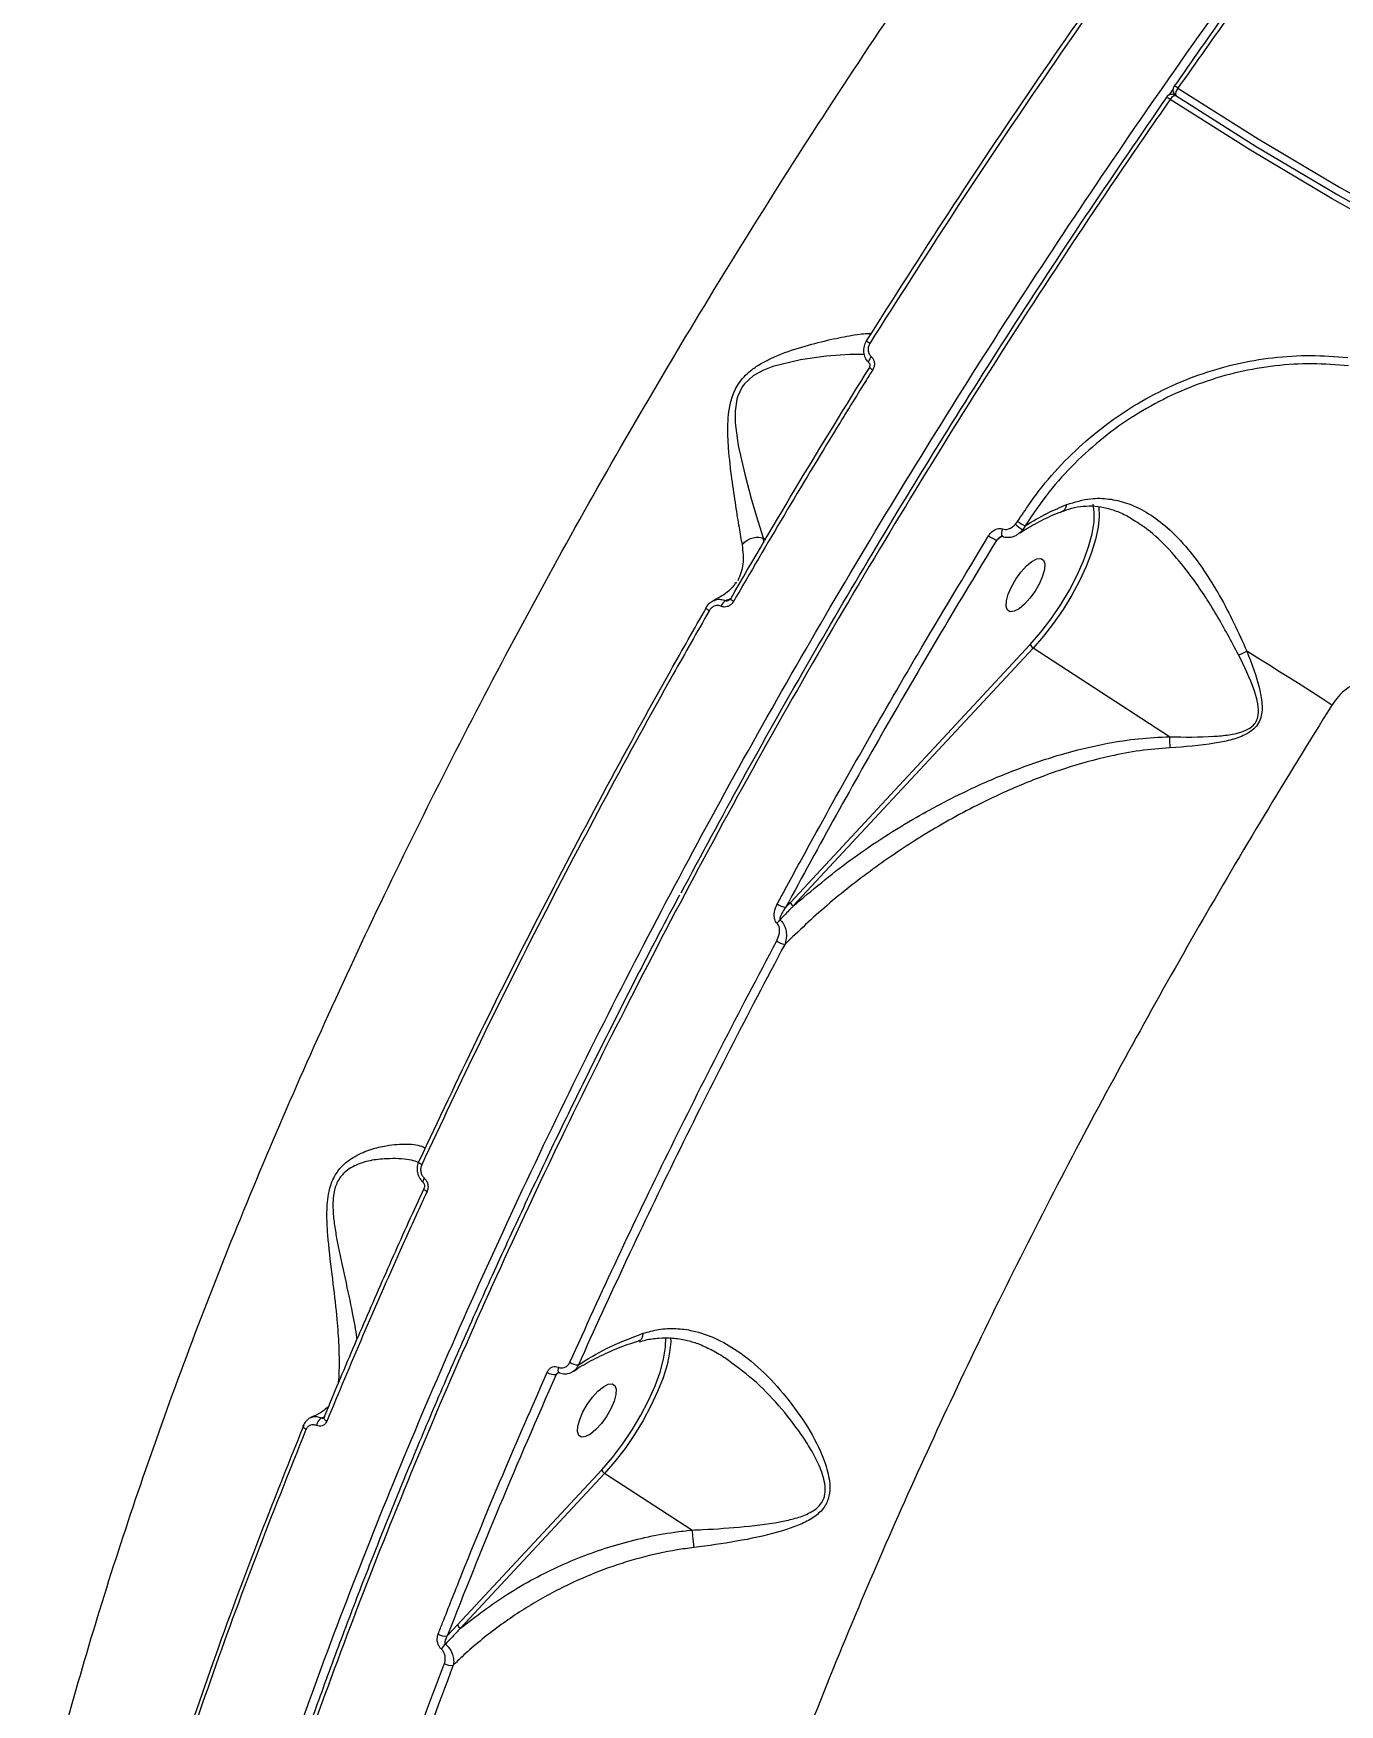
# Model space of a CAD drawing. Header units: millimetres. Extents: x -9609 to 9022, y -7175 to 8108.
# Drawn here: x -4378.7 to -4189.3, y 3598.4 to 3840.7 of the extents above; entities that cross this region are included whole.
import ezdxf

# ---------------------------------------------------------------- set-up
doc = ezdxf.new("R2010")
doc.units = ezdxf.units.MM
for name, color, linetype in [('DIKOM_ОБЪЕКТ', 7, 'Continuous'), ('DIKOM_РАЗМЕР_ЗОНА', 7, 'Continuous'), ('DIKOM_РАЗМЕР_ОБЪЕКТА', 7, 'Continuous')]:
    doc.layers.add(name, color=color, linetype=linetype)
doc.styles.add('style1', font='arial.ttf', dxfattribs={"width": 0.8})
doc.dimstyles.new('1-50', dxfattribs={"dimtxt": 300, "dimasz": 200, "dimexe": 100, "dimexo": 0, "dimgap": 100, "dimtad": 1, "dimtxsty": 'style1', "dimcen": 200, "dimclrd": 7, "dimclre": 7, "dimclrt": 7, "dimadec": 1, "dimazin": 2, "dimtfac": 1, "dimtmove": 0, "dimatfit": 2, "dimfxl": 0, "dimlwd": 25, "dimlwe": 18, "dimarcsym": 0})

# ---------------------------------------------------------------- blocks, each defined once
blk = doc.blocks.new('*D10')
at = {"layer": 'Defpoints', "color": 0, "transparency": 16777216}
for p in [(-405.54, 6589.16), (-8044.66, -3492.79), (424.09, -3492.79)]:
    blk.add_point(p, dxfattribs=at)
at = {"layer": 'DIKOM_РАЗМЕР_ОБЪЕКТА', "color": 7, "lineweight": 18, "transparency": 16777216}
for p, q in [((-405.54, 6589.16), (-8144.66, 6589.16)), ((424.09, -3492.79), (-8144.66, -3492.79))]:
    blk.add_line(p, q, dxfattribs=at)
at = {"layer": 'DIKOM_РАЗМЕР_ОБЪЕКТА', "color": 7, "lineweight": 25, "transparency": 16777216}
blk.add_line((-8044.66, 6389.16), (-8044.66, -3292.79), dxfattribs=at)
at = {"layer": 'DIKOM_РАЗМЕР_ОБЪЕКТА', "color": 7, "transparency": 16777216}
for points in [[(-8077.99, 6389.16), (-8011.32, 6389.16), (-8044.66, 6589.16)], [(-8077.99, -3292.79), (-8011.32, -3292.79), (-8044.66, -3492.79)]]:
    blk.add_solid(points, dxfattribs=at)
at = {"layer": 'DIKOM_РАЗМЕР_ОБЪЕКТА', "color": 7, "transparency": 16777216, "insert": (-8297.83, 1541.5), "char_height": 300, "attachment_point": 5, "rotation": 90, "style": 'style1'}
blk.add_mtext('10100', dxfattribs=at)
blk = doc.blocks.new('*D13')
at = {"layer": 'Defpoints', "color": 0, "transparency": 16777216}
for p in [(-4933.28, 8107.63), (-9158.98, -4977.79), (-1652.91, -4977.79)]:
    blk.add_point(p, dxfattribs=at)
at = {"layer": 'DIKOM_РАЗМЕР_ЗОНА', "color": 7, "lineweight": 18, "transparency": 16777216}
for p, q in [((-4933.28, 8107.63), (-9258.98, 8107.63)), ((-1652.91, -4977.79), (-9258.98, -4977.79))]:
    blk.add_line(p, q, dxfattribs=at)
at = {"layer": 'DIKOM_РАЗМЕР_ЗОНА', "color": 7, "lineweight": 25, "transparency": 16777216}
blk.add_line((-9158.98, 7907.63), (-9158.98, -4777.79), dxfattribs=at)
at = {"layer": 'DIKOM_РАЗМЕР_ЗОНА', "color": 7, "transparency": 16777216}
for points in [[(-9192.32, 7907.63), (-9125.65, 7907.63), (-9158.98, 8107.63)], [(-9192.32, -4777.79), (-9125.65, -4777.79), (-9158.98, -4977.79)]]:
    blk.add_solid(points, dxfattribs=at)
at = {"layer": 'DIKOM_РАЗМЕР_ЗОНА', "color": 7, "transparency": 16777216, "insert": (-9412.26, 1541.5), "char_height": 300, "attachment_point": 5, "rotation": 90, "style": 'style1'}
blk.add_mtext('13100', dxfattribs=at)

msp = doc.modelspace()

# ---------------------------------------------------------------- linework, layer by layer
at = {"layer": 'DIKOM_ОБЪЕКТ', "color": 7, "linetype": 'Continuous', "lineweight": 15}
for p, q in [((-4213.499, 3832.577), (-4214.101, 3831.716)), ((-4213.231, 3831.797), (-4213.159, 3831.721)), ((-4213.1, 3831.688), (-4213.075, 3831.667)), ((-4236.317, 3769.519), (-4236.01, 3769.929)), ((-4234.919, 3769.285), (-4235.274, 3768.704)), ((-4272.897, 3767.518), (-4272.85, 3766.816)), ((-4272.897, 3767.518), (-4272.565, 3767.302)), ((-4238.308, 3767.767), (-4239.083, 3767.182)), ((-4238.24, 3767.789), (-4238.215, 3767.776)), ((-4276.813, 3760.981), (-4276.705, 3761.132)), ((-4281.22, 3757.381), (-4281.217, 3757.384)), ((-4268.96, 3714.686), (-4234.166, 3752.086)), ((-4233.756, 3751.562), (-4268.55, 3714.162)), ((-4213.976, 3738.712), (-4233.756, 3751.562)), ((-4269.654, 3713.94), (-4268.96, 3714.686)), ((-4302.535, 3646.509), (-4302.932, 3646.209)), ((-4336.929, 3639.935), (-4336.558, 3640.07)), ((-4339.599, 3638.808), (-4339.579, 3638.844)), ((-4317.219, 3609.937), (-4296.311, 3632.411)), ((-4295.901, 3631.887), (-4316.809, 3609.413)), ((-4283.242, 3623.664), (-4295.901, 3631.887)), ((-4318.714, 3608.324), (-4317.219, 3609.937))]:
    msp.add_line(p, q, dxfattribs=at)
at = {"layer": 'DIKOM_ОБЪЕКТ', "color": 7, "linetype": 'Continuous', "lineweight": 15, "flags": 128}
for points in [[(-4214.424, 3831.356), (-4214.46, 3831.399), (-4214.465, 3831.419)], [(-4213.902, 3831.119), (-4213.786, 3831.274), (-4213.665, 3831.412), (-4213.543, 3831.529), (-4213.424, 3831.619), (-4213.314, 3831.68), (-4213.217, 3831.709), (-4213.136, 3831.705), (-4213.1, 3831.688)], [(-4213.133, 3831.709), (-4213.215, 3831.78), (-4213.231, 3831.797)], [(-4213.075, 3831.667), (-4201.394, 3824.313), (-4189.583, 3817.284), (-4177.649, 3810.587), (-4165.6, 3804.225), (-4153.443, 3798.202), (-4141.187, 3792.523), (-4128.841, 3787.191), (-4116.411, 3782.209), (-4103.906, 3777.581), (-4091.335, 3773.311), (-4078.704, 3769.4), (-4066.024, 3765.851), (-4053.302, 3762.667), (-4040.546, 3759.849), (-4027.766, 3757.4), (-4014.968, 3755.322), (-4002.161, 3753.614), (-3989.355, 3752.28), (-3976.557, 3751.319), (-3963.776, 3750.732), (-3951.02, 3750.519)], [(-4212.761, 3832.758), (-4201.108, 3825.421), (-4189.324, 3818.41), (-4177.418, 3811.728), (-4165.398, 3805.381), (-4153.27, 3799.373), (-4141.043, 3793.707), (-4128.726, 3788.388), (-4116.326, 3783.418), (-4103.851, 3778.801), (-4091.309, 3774.541), (-4078.709, 3770.639), (-4066.059, 3767.099), (-4053.367, 3763.922), (-4040.642, 3761.111), (-4027.891, 3758.668), (-4015.124, 3756.594), (-4002.348, 3754.891), (-3989.572, 3753.56), (-3976.804, 3752.601), (-3964.053, 3752.015), (-3951.328, 3751.803)], [(-3951.681, 3749.919), (-3964.445, 3750.132), (-3977.235, 3750.719), (-3990.041, 3751.681), (-4002.855, 3753.016), (-4015.669, 3754.725), (-4028.475, 3756.805), (-4041.264, 3759.255), (-4054.028, 3762.074), (-4066.758, 3765.261), (-4079.447, 3768.812), (-4092.085, 3772.725), (-4104.664, 3776.999), (-4117.177, 3781.629), (-4129.615, 3786.614), (-4141.969, 3791.949), (-4154.233, 3797.632), (-4166.397, 3803.659), (-4178.454, 3810.025), (-4190.396, 3816.727), (-4202.214, 3823.76), (-4213.902, 3831.119)], [(-4257.444, 3795.75), (-4257.584, 3795.841), (-4257.707, 3795.924), (-4257.809, 3795.995), (-4257.887, 3796.051), (-4257.937, 3796.09), (-4257.958, 3796.112), (-4257.949, 3796.115), (-4257.911, 3796.1)], [(-4258.205, 3794.118), (-4260.38, 3794.129), (-4263.769, 3793.874), (-4267.483, 3793.378), (-4271.49, 3792.379), (-4272.936, 3791.816), (-4274.345, 3791.024), (-4275.61, 3789.885), (-4275.932, 3789.455), (-4276.625, 3788.012), (-4276.729, 3787.649), (-4276.983, 3785.912), (-4276.956, 3784.205), (-4276.512, 3780.942), (-4275.589, 3776.797), (-4274.579, 3773.063), (-4273.7, 3770.03), (-4272.907, 3767.524), (-4272.906, 3767.522), (-4272.906, 3767.522)], [(-4257.231, 3793.83), (-4257.352, 3793.674), (-4257.455, 3793.517), (-4257.534, 3793.366), (-4257.588, 3793.228), (-4257.614, 3793.107), (-4257.611, 3793.009), (-4257.579, 3792.938), (-4257.562, 3792.921)], [(-4234.166, 3752.086), (-4232.63, 3753.86), (-4231.148, 3755.799), (-4229.755, 3757.855), (-4228.486, 3759.981), (-4227.371, 3762.123), (-4226.438, 3764.231), (-4225.708, 3766.253), (-4225.2, 3768.141), (-4224.925, 3769.849), (-4224.891, 3771.335), (-4225.061, 3772.432)], [(-4224.259, 3772.052), (-4224.248, 3771.983), (-4224.176, 3770.638), (-4224.328, 3769.073), (-4224.699, 3767.32), (-4225.283, 3765.418), (-4226.067, 3763.408), (-4227.033, 3761.333), (-4228.16, 3759.239), (-4229.425, 3757.17), (-4230.799, 3755.173), (-4232.253, 3753.29), (-4233.756, 3751.562)], [(-4238.183, 3768.843), (-4238.276, 3768.577), (-4238.334, 3768.321), (-4238.351, 3768.096), (-4238.326, 3767.92), (-4238.261, 3767.806), (-4238.24, 3767.789)], [(-4236.514, 3756.891), (-4237.09, 3756.824), (-4237.487, 3757.071), (-4237.672, 3757.611), (-4237.63, 3758.401), (-4237.365, 3759.375), (-4236.898, 3760.457), (-4236.266, 3761.557), (-4235.522, 3762.586), (-4234.725, 3763.463), (-4233.94, 3764.114), (-4233.23, 3764.488), (-4232.654, 3764.554), (-4232.257, 3764.307), (-4232.072, 3763.768), (-4232.114, 3762.978), (-4232.379, 3762.003), (-4232.846, 3760.922), (-4233.478, 3759.822), (-4234.222, 3758.792), (-4235.019, 3757.916), (-4235.804, 3757.265), (-4236.514, 3756.891)], [(-4277.223, 3758.295), (-4277.367, 3758.392), (-4277.491, 3758.483), (-4277.59, 3758.563), (-4277.66, 3758.629), (-4277.699, 3758.68), (-4277.705, 3758.713), (-4277.704, 3758.716)], [(-4277.704, 3758.716), (-4277.678, 3758.728), (-4277.619, 3758.722)], [(-4280.742, 3756.958), (-4280.881, 3757.051), (-4281.001, 3757.139), (-4281.098, 3757.217), (-4281.169, 3757.284), (-4281.211, 3757.337), (-4281.223, 3757.373), (-4281.22, 3757.381)], [(-4190.444, 3743.286), (-4191.905, 3744.236), (-4193.396, 3745.198), (-4194.912, 3746.169), (-4196.451, 3747.148), (-4198.01, 3748.131), (-4199.584, 3749.117), (-4201.172, 3750.104), (-4202.768, 3751.089)], [(-4322.43, 3676.639), (-4322.567, 3676.736), (-4322.681, 3676.834), (-4322.769, 3676.93), (-4322.829, 3677.019), (-4322.856, 3677.098), (-4322.85, 3677.165), (-4322.847, 3677.174)], [(-4322.847, 3677.174), (-4322.813, 3677.218), (-4322.744, 3677.254)], [(-4322.047, 3674.696), (-4322.121, 3674.574), (-4322.181, 3674.459), (-4322.224, 3674.352), (-4322.25, 3674.258), (-4322.259, 3674.178), (-4322.249, 3674.114), (-4322.221, 3674.069), (-4322.214, 3674.062)], [(-4321.656, 3672.719), (-4321.798, 3672.82), (-4321.915, 3672.922), (-4322.004, 3673.021), (-4322.06, 3673.113), (-4322.083, 3673.194), (-4322.071, 3673.262), (-4322.07, 3673.263)], [(-4296.311, 3632.411), (-4294.775, 3634.185), (-4293.292, 3636.124), (-4291.9, 3638.181), (-4290.631, 3640.306), (-4289.516, 3642.448), (-4288.583, 3644.556), (-4287.853, 3646.578), (-4287.345, 3648.466), (-4287.07, 3650.174), (-4287.032, 3651.59)], [(-4286.326, 3651.604), (-4286.321, 3650.964), (-4286.473, 3649.398), (-4286.844, 3647.645), (-4287.428, 3645.743), (-4288.212, 3643.733), (-4289.178, 3641.658), (-4290.305, 3639.564), (-4291.569, 3637.496), (-4292.944, 3635.498), (-4294.398, 3633.615), (-4295.901, 3631.887)], [(-4302.603, 3647.268), (-4302.65, 3647.052), (-4302.665, 3646.857), (-4302.647, 3646.696), (-4302.597, 3646.576), (-4302.518, 3646.507), (-4302.515, 3646.506)], [(-4298.659, 3637.216), (-4299.235, 3637.15), (-4299.632, 3637.397), (-4299.817, 3637.936), (-4299.775, 3638.726), (-4299.51, 3639.701), (-4299.042, 3640.782), (-4298.411, 3641.882), (-4297.667, 3642.912), (-4296.87, 3643.788), (-4296.085, 3644.439), (-4295.375, 3644.813), (-4294.799, 3644.88), (-4294.402, 3644.633), (-4294.217, 3644.093), (-4294.259, 3643.303), (-4294.524, 3642.329), (-4294.991, 3641.248), (-4295.623, 3640.147), (-4296.367, 3639.118), (-4297.164, 3638.241), (-4297.949, 3637.59), (-4298.659, 3637.216)], [(-4336.201, 3639.417), (-4336.342, 3639.519), (-4336.457, 3639.625), (-4336.542, 3639.731), (-4336.595, 3639.833), (-4336.612, 3639.927), (-4336.594, 3640.008)], [(-4339.205, 3638.223), (-4339.341, 3638.323), (-4339.453, 3638.426), (-4339.538, 3638.529), (-4339.592, 3638.628), (-4339.613, 3638.721), (-4339.601, 3638.803), (-4339.599, 3638.808)]]:
    msp.add_lwpolyline(points, dxfattribs=at)
at = {"layer": 'DIKOM_ОБЪЕКТ', "color": 7, "linetype": 'Continuous', "lineweight": 15}
for centre, radius, start, end in [((-4213.644, 3830.849), 1, 57.08789, 145.19803), ((-4215.011, 3829.719), 1.786, 51.59977, 72.17889), ((-4212.504, 3832.484), 1, 145.09758, 223.39212), ((-4213.559, 3831.93), 1.151, 46.0533, 78.23829), ((-4211.916, 3831.926), 1.186, 135.42884, 192.66799), ((-4256.131, 3793.686), 1.979, 224.96893, 243.34115), ((-4233.206, 3772.423), 4.255, 223.02594, 240.92374), ((-4229.962, 3778.932), 10.846, 236.10955, 242.8051), ((-4236.218, 3769.153), 1.045, 303.37708, 334.5201), ((-4235.264, 3775.197), 8.877, 236.09848, 244.52669), ((-4277.529, 3757.141), 1.547, 122.38212, 161.98633), ((-4233.316, 3752.329), 0.884, 195.92018, 240.18233), ((-4265.336, 3891.184), 153.432, 293.57865, 294.06605), ((-4269.044, 3717.015), 3.135, 234.67522, 258.78516), ((-4268.106, 3714.932), 0.889, 196.03968, 240.06283), ((-4268.574, 3709.988), 2.876, 130.95701, 144.17923), ((-4269.111, 3711.734), 3.212, 235.13828, 258.03727), ((-4299.776, 3649.635), 2.008, 234.58402, 272.11319), ((-4303.104, 3648.079), 1.878, 233.84873, 275.2465), ((-4336.094, 3638.531), 1.634, 120.72178, 169.80023), ((-4295.462, 3632.653), 0.883, 195.87754, 240.22181), ((-4319.087, 3609.883), 1.603, 233.98367, 283.46135), ((-4316.365, 3610.183), 0.889, 196.04346, 240.05905), ((-4316.858, 3604.829), 3.14, 132.83369, 149.80987), ((-4318.178, 3605.68), 1.649, 234.66842, 281.36282)]:
    msp.add_arc(centre, radius, start, end, dxfattribs=at)
for points, knots in [([(-3898.23, 4078.47), (-3898.49, 4078.535), (-3901.63, 4079.327), (-3908.246, 4079.805), (-3918.186, 4079.818), (-3928.891, 4078.557), (-3940.25, 4076.146), (-3952.039, 4072.599), (-3964.197, 4067.965), (-3976.674, 4062.303), (-3989.668, 4055.521), (-4003.158, 4047.595), (-4017.108, 4038.524), (-4031.21, 4028.509), (-4045.413, 4017.607), (-4059.662, 4005.891), (-4074.192, 3993.171), (-4088.961, 3979.449), (-4103.925, 3964.749), (-4118.124, 3950.044), (-4131.517, 3935.51), (-4144.088, 3921.298), (-4156.612, 3906.559), (-4169.056, 3891.328), (-4181.285, 3875.772), (-4193.241, 3859.966), (-4203.7, 3845.648), (-4210.139, 3836.488), (-4212.761, 3832.758)], [0, 0, 0, 0, 0.0037582, 0.0453946, 0.0869986, 0.1298113, 0.1726588, 0.2154717, 0.2570759, 0.2987125, 0.3403171, 0.3831303, 0.4259778, 0.4687909, 0.5103955, 0.5520318, 0.5936366, 0.6364493, 0.6792975, 0.7221104, 0.7583192, 0.794571, 0.8308221, 0.8674169, 0.9040121, 0.9396855, 0.9754399, 1, 1, 1, 1]), ([(-4361.476, 3400.781), (-4362.147, 3402.698), (-4363.971, 3407.903), (-4366.281, 3417.224), (-4368.186, 3428.969), (-4369.264, 3441.655), (-4369.525, 3455.204), (-4368.962, 3469.559), (-4367.571, 3484.681), (-4365.338, 3500.56), (-4362.282, 3517.155), (-4358.422, 3534.408), (-4353.774, 3552.238), (-4348.362, 3570.563), (-4342.193, 3589.329), (-4335.264, 3608.514), (-4327.601, 3628.077), (-4319.234, 3647.956), (-4310.204, 3668.056), (-4300.552, 3688.284), (-4290.426, 3708.33), (-4279.861, 3728.155), (-4268.906, 3747.732), (-4257.465, 3767.252), (-4245.587, 3786.632), (-4233.324, 3805.787), (-4220.545, 3824.9), (-4207.249, 3843.926), (-4193.449, 3862.82), (-4179.357, 3881.291), (-4165.039, 3899.255), (-4150.561, 3916.626), (-4135.967, 3933.344), (-4121.279, 3949.369), (-4106.524, 3964.688), (-4091.748, 3979.258), (-4077.019, 3993.018), (-4062.41, 4005.882), (-4048.883, 4017.104), (-4040.319, 4023.673), (-4036.496, 4026.604)], [0, 0, 0, 0, 0.0156522, 0.0424895, 0.0694114, 0.0963765, 0.1233415, 0.1502635, 0.1771007, 0.2039381, 0.23086, 0.2578251, 0.2847901, 0.3117121, 0.3385494, 0.3653867, 0.3923087, 0.4192738, 0.4462388, 0.4731606, 0.4999981, 0.5258463, 0.5517701, 0.5777323, 0.6036946, 0.6296182, 0.6554666, 0.6823038, 0.709226, 0.7361909, 0.7631562, 0.7900781, 0.8169154, 0.8437529, 0.8706748, 0.8976401, 0.924605, 0.9515271, 0.9783646, 1, 1, 1, 1]), ([(-4386.98, 3487.152), (-4387.297, 3490.993), (-4387.932, 3498.686), (-4387.927, 3511.255), (-4387.231, 3524.527), (-4385.78, 3538.515), (-4383.599, 3553.134), (-4380.681, 3568.351), (-4377.02, 3584.149), (-4372.635, 3600.492), (-4367.549, 3617.325), (-4361.784, 3634.567), (-4355.369, 3652.14), (-4348.315, 3669.995), (-4340.622, 3688.11), (-4332.315, 3706.448), (-4323.427, 3724.948), (-4314.002, 3743.523), (-4304.084, 3762.087), (-4293.692, 3780.594), (-4282.836, 3799.009), (-4271.543, 3817.306), (-4259.857, 3835.419), (-4247.835, 3853.266), (-4235.531, 3870.763), (-4222.974, 3887.867), (-4210.178, 3904.542), (-4197.17, 3920.768), (-4184.003, 3936.486), (-4170.738, 3951.624), (-4157.438, 3966.118), (-4145.132, 3978.875), (-4133.843, 3990.083), (-4127.008, 3996.521), (-4123.59, 3999.741)], [0, 0, 0, 0, 0.0315567, 0.0632127, 0.0949196, 0.1266265, 0.1582827, 0.1898395, 0.2213972, 0.2530543, 0.284762, 0.31647, 0.3481271, 0.3796851, 0.4112651, 0.4429443, 0.4746742, 0.5064041, 0.5380835, 0.5696639, 0.6012951, 0.6330252, 0.6648064, 0.6965874, 0.7283184, 0.75995, 0.7916592, 0.8234675, 0.8553267, 0.8871861, 0.918995, 0.9507048, 0.9753524, 1, 1, 1, 1]), ([(-4257.911, 3796.1), (-4253.968, 3802.304), (-4246.083, 3814.712), (-4233.755, 3833.096), (-4221.106, 3851.294), (-4212.404, 3863.166), (-4208.053, 3869.101)], [0, 0, 0, 0, 0.24859665, 0.49719332, 0.74859689, 1, 1, 1, 1]), ([(-4207.471, 3868.911), (-4211.783, 3863.029), (-4220.409, 3851.266), (-4233.044, 3833.102), (-4245.453, 3814.613), (-4253.447, 3802.038), (-4257.444, 3795.75)], [0, 0, 0, 0, 0.2485957, 0.4971929, 0.7485958, 1, 1, 1, 1]), ([(-4213.285, 3832.992), (-4210.684, 3836.733), (-4207.987, 3840.613), (-4205.219, 3844.397), (-4205.12, 3844.532)], [0, 0, 0, 0, 0.9643361, 1, 1, 1, 1]), ([(-4213.902, 3831.119), (-4216.496, 3827.359), (-4223.483, 3817.23), (-4234.574, 3800.46), (-4247.043, 3780.806), (-4259.189, 3760.761), (-4270.963, 3740.387), (-4282.312, 3719.746), (-4292.986, 3699.293), (-4302.964, 3679.095), (-4312.242, 3659.208), (-4320.971, 3639.31), (-4329.095, 3619.471), (-4336.571, 3599.763), (-4343.235, 3580.619), (-4349.082, 3562.092), (-4354.129, 3544.22), (-4358.454, 3526.712), (-4362.014, 3509.645), (-4364.774, 3493.091), (-4366.676, 3477.414), (-4367.734, 3462.649), (-4367.978, 3448.806), (-4367.413, 3435.66), (-4366.007, 3423.289), (-4363.739, 3411.759), (-4360.673, 3401.306), (-4356.793, 3392.006), (-4352.988, 3384.869), (-4350.173, 3381.22), (-4349.176, 3379.928)], [0, 0, 0, 0, 0.0214698, 0.0578403, 0.0942391, 0.1306099, 0.1680372, 0.205495, 0.2429221, 0.2792929, 0.3156915, 0.3520623, 0.3894894, 0.4269471, 0.4643742, 0.500745, 0.5371438, 0.5735145, 0.6109417, 0.6483993, 0.6858265, 0.7221972, 0.758596, 0.7949667, 0.8323938, 0.8698516, 0.9072788, 0.9436494, 0.980048, 1, 1, 1, 1]), ([(-4284.807, 3716.06), (-4281.869, 3721.535), (-4275.993, 3732.486), (-4266.734, 3748.877), (-4257.061, 3765.391), (-4246.943, 3781.996), (-4236.391, 3798.651), (-4225.57, 3815.147), (-4218.138, 3825.955), (-4214.424, 3831.356)], [0, 0, 0, 0, 0.1401077, 0.2802165, 0.4201795, 0.5650545, 0.7100905, 0.8551257, 1, 1, 1, 1]), ([(-4275.923, 3766.513), (-4276.065, 3767.31), (-4276.354, 3768.925), (-4276.879, 3772.222), (-4277.453, 3776.07), (-4277.932, 3780.07), (-4278.089, 3783.421), (-4277.913, 3785.898), (-4277.501, 3787.912), (-4276.516, 3790.059), (-4274.949, 3791.69), (-4273.296, 3792.802), (-4270.938, 3794.017), (-4267.718, 3795.142), (-4263.963, 3796.142), (-4260.649, 3796.827), (-4258.375, 3797.179), (-4257.493, 3797.165), (-4257.23, 3797.161)], [0, 0, 0, 0, 0.0783669, 0.158845, 0.2443957, 0.3316697, 0.3958159, 0.4284015, 0.4619066, 0.4999221, 0.5439577, 0.5757723, 0.6083417, 0.6946109, 0.783301, 0.8713603, 0.9617372, 1, 1, 1, 1]), ([(-4257.519, 3792.896), (-4257.564, 3792.937), (-4257.802, 3793.16), (-4258.139, 3793.673), (-4258.342, 3794.481), (-4258.289, 3795.339), (-4258.037, 3795.846), (-4257.911, 3796.1)], [0, 0, 0, 0, 0.0542103, 0.2911146, 0.5276483, 0.7637417, 1, 1, 1, 1]), ([(-4257.444, 3795.75), (-4257.521, 3795.598), (-4257.675, 3795.294), (-4257.713, 3794.779), (-4257.597, 3794.295), (-4257.399, 3793.988), (-4257.258, 3793.855), (-4257.231, 3793.83)], [0, 0, 0, 0, 0.2363262, 0.4725683, 0.7091339, 0.9458304, 1, 1, 1, 1]), ([(-4257.569, 3792.918), (-4257.54, 3792.891), (-4257.486, 3792.84), (-4257.439, 3792.697), (-4257.436, 3792.537), (-4257.47, 3792.392), (-4257.518, 3792.317), (-4257.536, 3792.29)], [0, 0, 0, 0, 0.2582208, 0.4882397, 0.685474, 0.8872951, 1, 1, 1, 1]), ([(-4257.231, 3793.83), (-4257.206, 3793.806), (-4257.066, 3793.673), (-4256.868, 3793.369), (-4256.753, 3792.886), (-4256.789, 3792.373), (-4256.943, 3792.07), (-4257.019, 3791.918)], [0, 0, 0, 0, 0.0534678, 0.2897666, 0.5263456, 0.7631099, 1, 1, 1, 1]), ([(-4236.01, 3769.929), (-4234.863, 3771.641), (-4232.656, 3774.933), (-4228.709, 3779.271), (-4224.484, 3783.064), (-4219.875, 3786.356), (-4214.945, 3789.095), (-4209.77, 3791.262), (-4204.425, 3792.836), (-4198.984, 3793.762), (-4193.515, 3794.114), (-4189.922, 3793.821), (-4188.129, 3793.675)], [0, 0, 0, 0, 0.1070795, 0.2059756, 0.30518279, 0.4040799, 0.50333465, 0.60291639, 0.7021806, 0.80135193, 0.90083755, 1, 1, 1, 1]), ([(-4188.013, 3792.472), (-4189.771, 3792.617), (-4193.292, 3792.908), (-4198.653, 3792.571), (-4203.985, 3791.671), (-4209.222, 3790.137), (-4214.293, 3788.022), (-4219.122, 3785.348), (-4223.636, 3782.13), (-4227.773, 3778.423), (-4231.636, 3774.18), (-4233.796, 3770.959), (-4234.919, 3769.285)], [0, 0, 0, 0, 0.0992805, 0.1988729, 0.2981544, 0.3974219, 0.4970033, 0.5962695, 0.6950832, 0.7942211, 0.8930324, 1, 1, 1, 1]), ([(-4277.619, 3758.722), (-4274.346, 3764.334), (-4267.792, 3775.569), (-4260.909, 3786.696), (-4257.464, 3792.265)], [0, 0, 0, 0, 0.4994489, 1, 1, 1, 1]), ([(-4257.019, 3791.918), (-4257.372, 3791.353), (-4259.134, 3788.528), (-4263.447, 3781.536), (-4269.879, 3770.902), (-4274.774, 3762.499), (-4277.223, 3758.295)], [0, 0, 0, 0, 0.05076652, 0.25384595, 0.62669776, 1, 1, 1, 1]), ([(-4228.889, 3772.376), (-4227.727, 3772.734), (-4225.687, 3773.361), (-4222.768, 3773.257), (-4220.055, 3772.637), (-4217.322, 3771.345), (-4214.442, 3769.271), (-4211.633, 3766.428), (-4209.001, 3762.944), (-4206.678, 3759.153), (-4204.606, 3755.206), (-4203.38, 3752.46), (-4202.768, 3751.089)], [0, 0, 0, 0, 0.10448669, 0.18338401, 0.26234109, 0.35583324, 0.44941906, 0.56319198, 0.6770816, 0.78450689, 0.89240785, 1, 1, 1, 1]), ([(-4235.636, 3768.274), (-4235.546, 3768.335), (-4234.683, 3768.916), (-4232.877, 3769.907), (-4230.896, 3770.889), (-4229.694, 3771.328), (-4229.474, 3771.408)], [0, 0, 0, 0, 0.0498852, 0.4772129, 0.9044726, 1, 1, 1, 1]), ([(-4234.919, 3769.285), (-4233.859, 3769.926), (-4231.974, 3771.065), (-4229.828, 3771.977), (-4228.889, 3772.376)], [0, 0, 0, 0, 0.5624058, 1, 1, 1, 1]), ([(-4229.519, 3771.449), (-4229.465, 3771.46), (-4229.261, 3771.5), (-4229.05, 3771.805), (-4228.926, 3772.151), (-4228.895, 3772.342), (-4228.889, 3772.376)], [0, 0, 0, 0, 0.1600755, 0.604865, 0.929513, 1, 1, 1, 1]), ([(-4229.491, 3771.368), (-4229.188, 3771.492), (-4228.325, 3771.845), (-4226.887, 3772.123), (-4225.2, 3772.213), (-4223.467, 3771.993), (-4221.698, 3771.462), (-4220.155, 3770.777), (-4219.236, 3770.166), (-4218.897, 3769.941)], [0, 0, 0, 0, 0.0824248, 0.23518, 0.3916893, 0.5525538, 0.722277, 0.8975976, 1, 1, 1, 1]), ([(-4240.216, 3767.829), (-4240.177, 3767.888), (-4239.993, 3768.173), (-4239.604, 3768.573), (-4239.063, 3768.861), (-4238.582, 3768.953), (-4238.316, 3768.88), (-4238.183, 3768.843)], [0, 0, 0, 0, 0.0844196, 0.4027367, 0.6518064, 0.8256215, 1, 1, 1, 1]), ([(-4238.183, 3768.843), (-4238.044, 3768.805), (-4237.768, 3768.73), (-4237.262, 3768.827), (-4236.755, 3769.083), (-4236.456, 3769.381), (-4236.317, 3769.519)], [0, 0, 0, 0, 0.2098483, 0.4182557, 0.7299312, 1, 1, 1, 1]), ([(-4235.274, 3768.704), (-4235.44, 3768.492), (-4235.632, 3768.248), (-4235.894, 3768.131), (-4235.93, 3768.116)], [0, 0, 0, 0, 0.8651675, 1, 1, 1, 1]), ([(-4203.962, 3750.562), (-4205.006, 3752.525), (-4207.123, 3756.501), (-4210.393, 3761.518), (-4213.648, 3765.518), (-4216.341, 3768.209), (-4218.193, 3769.461), (-4218.899, 3769.938)], [0, 0, 0, 0, 0.2579688, 0.5225956, 0.7025419, 0.8865445, 1, 1, 1, 1]), ([(-4276.543, 3761.359), (-4276.226, 3762.128), (-4275.584, 3763.681), (-4275.809, 3765.562), (-4275.923, 3766.513)], [0, 0, 0, 0, 0.4945136, 1, 1, 1, 1]), ([(-4275.923, 3766.513), (-4275.896, 3766.551), (-4275.727, 3766.787), (-4275.306, 3767.184), (-4274.567, 3767.547), (-4273.716, 3767.696), (-4273.176, 3767.58), (-4272.906, 3767.522)], [0, 0, 0, 0, 0.042909, 0.2679491, 0.5120212, 0.7559075, 1, 1, 1, 1]), ([(-4272.906, 3767.522), (-4272.904, 3767.522), (-4272.901, 3767.521), (-4272.899, 3767.519), (-4272.897, 3767.518)], [0, 0, 0, 0, 0.418171, 1, 1, 1, 1]), ([(-4270.857, 3714.457), (-4270.547, 3715.032), (-4269, 3717.904), (-4264.93, 3725.376), (-4258.509, 3736.863), (-4249.896, 3751.805), (-4243.68, 3762.094), (-4240.216, 3767.829)], [0, 0, 0, 0, 0.0321584, 0.1607938, 0.4182826, 0.6757775, 1, 1, 1, 1]), ([(-4239.083, 3767.182), (-4241.746, 3762.786), (-4247.073, 3753.992), (-4254.812, 3740.698), (-4262.375, 3727.344), (-4267.228, 3718.408), (-4269.654, 3713.94)], [0, 0, 0, 0, 0.249314, 0.498628, 0.7493123, 1, 1, 1, 1]), ([(-4238.625, 3767.603), (-4238.751, 3767.5), (-4238.913, 3767.367), (-4239.051, 3767.216), (-4239.083, 3767.182)], [0, 0, 0, 0, 0.7738279, 1, 1, 1, 1]), ([(-4238.619, 3767.596), (-4238.588, 3767.625), (-4238.503, 3767.702), (-4238.37, 3767.756), (-4238.259, 3767.781), (-4238.217, 3767.776), (-4238.219, 3767.777), (-4238.219, 3767.777)], [0, 0, 0, 0, 0.19530534, 0.52321056, 0.72126329, 0.9030687, 1, 1, 1, 1]), ([(-4238.215, 3767.778), (-4238.212, 3767.776), (-4238.003, 3767.653), (-4237.494, 3767.592), (-4236.766, 3767.677), (-4236.223, 3767.876), (-4235.975, 3768.077), (-4235.929, 3768.115)], [0, 0, 0, 0, 0.0043662, 0.3025552, 0.6061793, 0.9271815, 1, 1, 1, 1]), ([(-4276.908, 3761.072), (-4276.985, 3760.928), (-4277.216, 3760.493), (-4277.865, 3759.846), (-4278.815, 3759.106), (-4279.681, 3758.688), (-4280.109, 3758.481)], [0, 0, 0, 0, 0.1480055, 0.445602, 0.7256592, 1, 1, 1, 1]), ([(-4278.357, 3758.448), (-4278.315, 3758.463), (-4278.107, 3758.537), (-4277.902, 3758.612), (-4277.738, 3758.672)], [0, 0, 0, 0, 0.20075893, 1, 1, 1, 1]), ([(-4277.71, 3758.719), (-4277.73, 3758.684), (-4277.783, 3758.589), (-4277.895, 3758.495), (-4277.967, 3758.468), (-4277.998, 3758.456)], [0, 0, 0, 0, 0.2535186, 0.6771104, 1, 1, 1, 1]), ([(-4322.744, 3677.254), (-4319.987, 3683.108), (-4314.472, 3694.816), (-4305.577, 3712.546), (-4296.232, 3730.36), (-4288.023, 3745.34), (-4282.896, 3754.337), (-4281.154, 3757.393)], [0, 0, 0, 0, 0.220312, 0.4406214, 0.6630833, 0.8855451, 1, 1, 1, 1]), ([(-4280.742, 3756.958), (-4282.488, 3753.895), (-4287.594, 3744.936), (-4295.762, 3730.038), (-4305.104, 3712.241), (-4314.056, 3694.412), (-4319.639, 3682.563), (-4322.43, 3676.639)], [0, 0, 0, 0, 0.11445495, 0.33476679, 0.55507665, 0.77753906, 1, 1, 1, 1]), ([(-4280.048, 3758.434), (-4280.257, 3758.321), (-4280.714, 3758.074), (-4281.108, 3757.663), (-4281.214, 3757.386), (-4281.217, 3757.379)], [0, 0, 0, 0, 0.4513405, 0.985296, 1, 1, 1, 1]), ([(-4279, 3757.62), (-4279.143, 3757.667), (-4279.429, 3757.761), (-4279.89, 3757.695), (-4280.315, 3757.479), (-4280.592, 3757.201), (-4280.711, 3757.008), (-4280.742, 3756.958)], [0, 0, 0, 0, 0.2256445, 0.4515034, 0.6802003, 0.9176234, 1, 1, 1, 1]), ([(-4280.04, 3758.423), (-4279.963, 3758.466), (-4279.669, 3758.63), (-4279.067, 3758.674), (-4278.594, 3758.523), (-4278.357, 3758.448)], [0, 0, 0, 0, 0.1505106, 0.57439173, 1, 1, 1, 1]), ([(-4277.223, 3758.295), (-4277.255, 3758.245), (-4277.377, 3758.047), (-4277.663, 3757.764), (-4278.097, 3757.545), (-4278.566, 3757.477), (-4278.855, 3757.572), (-4279, 3757.62)], [0, 0, 0, 0, 0.08252684, 0.32169784, 0.55131524, 0.7756035, 1, 1, 1, 1]), ([(-4278.357, 3758.448), (-4278.312, 3758.434), (-4278.26, 3758.418), (-4278.145, 3758.415), (-4278.066, 3758.421), (-4278.005, 3758.451), (-4277.997, 3758.455)], [0, 0, 0, 0, 0.39103638, 0.4506392, 0.93505785, 1, 1, 1, 1]), ([(-4213.969, 3738.703), (-4213.966, 3738.703), (-4211.817, 3738.644), (-4208.929, 3738.633), (-4205.362, 3738.939), (-4203.482, 3739.354), (-4202.098, 3740.018), (-4201.346, 3740.882), (-4201.003, 3742.051), (-4201.141, 3743.626), (-4202.001, 3746.592), (-4203.135, 3748.889), (-4203.962, 3750.562)], [0, 0, 0, 0, 0.0003244, 0.2742179, 0.3691551, 0.4635409, 0.5235591, 0.5648665, 0.6061837, 0.6747266, 0.7630159, 1, 1, 1, 1]), ([(-4202.768, 3751.089), (-4202.078, 3749.309), (-4201.124, 3746.848), (-4200.533, 3743.677), (-4200.552, 3741.961), (-4200.999, 3740.676), (-4201.809, 3739.677), (-4203.236, 3738.81), (-4205.182, 3738.166), (-4208.81, 3737.469), (-4211.766, 3737.248), (-4213.946, 3737.086)], [0, 0, 0, 0, 0.231112, 0.3196656, 0.391402, 0.4366862, 0.4822122, 0.5456643, 0.6397138, 0.7342357, 1, 1, 1, 1]), ([(-4178.364, 3746.45), (-4179.343, 3746.837), (-4181.28, 3747.603), (-4184.464, 3747.504), (-4187.417, 3746.433), (-4189.398, 3744.812), (-4190.217, 3743.617), (-4190.444, 3743.286)], [0, 0, 0, 0, 0.238538, 0.4713379, 0.6968061, 0.9159959, 1, 1, 1, 1]), ([(-4190.444, 3743.286), (-4193.736, 3737.966), (-4200.324, 3727.319), (-4209.773, 3711.219), (-4218.877, 3695.075), (-4227.7, 3678.701), (-4236.209, 3662.131), (-4244.367, 3645.404), (-4252.037, 3628.79), (-4259.436, 3611.791), (-4266.479, 3594.457), (-4273.085, 3576.857), (-4279.022, 3559.586), (-4284.263, 3542.723), (-4288.781, 3526.352), (-4292.554, 3510.544), (-4295.562, 3495.337), (-4297.818, 3480.744), (-4299.325, 3466.786), (-4300.08, 3453.53), (-4300.075, 3441.039), (-4299.305, 3429.369), (-4297.759, 3418.555), (-4295.457, 3408.596), (-4292.412, 3399.507), (-4288.637, 3391.331), (-4284.157, 3384.097), (-4278.851, 3377.77), (-4273.412, 3372.809), (-4269.38, 3370.436), (-4267.716, 3369.457)], [0, 0, 0, 0, 0.0324353, 0.0649096, 0.0973833, 0.1298186, 0.1635839, 0.1973931, 0.2312021, 0.2649672, 0.3021256, 0.3394017, 0.3767378, 0.4140735, 0.4513491, 0.4885072, 0.5255421, 0.5626943, 0.599906, 0.6371178, 0.6742696, 0.7113042, 0.7482507, 0.785314, 0.8224369, 0.8595594, 0.8966225, 0.9335686, 0.9725884, 1, 1, 1, 1]), ([(-4213.946, 3737.086), (-4215.391, 3736.972), (-4218.282, 3736.744), (-4223.416, 3735.766), (-4229.283, 3734.149), (-4235.748, 3731.703), (-4242.681, 3728.469), (-4249.828, 3724.443), (-4257.059, 3719.565), (-4263.738, 3714.343), (-4267.765, 3710.508), (-4269.777, 3708.592)], [0, 0, 0, 0, 0.0661291, 0.1322992, 0.238338, 0.3447302, 0.450976, 0.5939576, 0.7292207, 0.8647197, 1, 1, 1, 1]), ([(-4268.55, 3714.162), (-4265.845, 3716.426), (-4260.437, 3720.956), (-4251.795, 3726.535), (-4243.782, 3730.788), (-4236.595, 3733.885), (-4229.89, 3736.186), (-4223.805, 3737.657), (-4218.478, 3738.496), (-4215.476, 3738.64), (-4213.976, 3738.712)], [0, 0, 0, 0, 0.1801449, 0.3602688, 0.513484, 0.627813, 0.7423197, 0.8564231, 0.9282307, 1, 1, 1, 1]), ([(-4213.976, 3738.712), (-4213.974, 3738.711), (-4213.972, 3738.71), (-4213.969, 3738.706), (-4213.969, 3738.704), (-4213.969, 3738.703)], [0, 0, 0, 0, 0.39421231, 0.78350497, 1, 1, 1, 1]), ([(-4213.969, 3738.703), (-4213.968, 3738.451), (-4213.966, 3737.985), (-4213.954, 3737.41), (-4213.947, 3737.13), (-4213.946, 3737.086)], [0, 0, 0, 0, 0.4994717, 0.9205573, 1, 1, 1, 1]), ([(-4285.054, 3715.727), (-4286.03, 3713.888), (-4288.775, 3708.715), (-4293.143, 3700.207), (-4298.16, 3690.22), (-4303.017, 3680.276), (-4307.706, 3670.4), (-4312.227, 3660.598), (-4316.579, 3650.866), (-4320.766, 3641.199), (-4324.79, 3631.594), (-4328.65, 3622.049), (-4332.349, 3612.562), (-4335.888, 3603.129), (-4339.266, 3593.747), (-4342.483, 3584.419), (-4345.533, 3575.168), (-4348.398, 3566.033), (-4351.072, 3557.046), (-4353.548, 3548.218), (-4355.831, 3539.544), (-4357.922, 3531.021), (-4359.82, 3522.644), (-4361.528, 3514.411), (-4363.044, 3506.321), (-4364.372, 3498.372), (-4365.508, 3490.56), (-4366.453, 3482.885), (-4367.207, 3475.361), (-4367.764, 3468.016), (-4368.122, 3460.881), (-4368.28, 3453.969), (-4368.239, 3447.277), (-4367.999, 3440.803), (-4367.561, 3434.543), (-4366.924, 3428.497), (-4366.087, 3422.661), (-4365.052, 3417.036), (-4363.816, 3411.619), (-4362.379, 3406.41), (-4360.742, 3401.417), (-4358.912, 3396.654), (-4356.893, 3392.145), (-4354.695, 3387.892), (-4352.295, 3383.933), (-4350.563, 3381.303), (-4349.575, 3380.066), (-4349.507, 3379.981)], [0, 0, 0, 0, 0.0127319, 0.0358196, 0.0589587, 0.0820166, 0.1049599, 0.1278158, 0.1506102, 0.1733689, 0.1961187, 0.2188821, 0.2416798, 0.2645378, 0.2874814, 0.3105369, 0.3336862, 0.3568, 0.3797854, 0.4026757, 0.4254976, 0.4482771, 0.4710399, 0.4938123, 0.5166117, 0.5394641, 0.5623954, 0.5854315, 0.6085848, 0.6317359, 0.6547777, 0.6777175, 0.700581, 0.7233939, 0.7461817, 0.7689699, 0.7917778, 0.8146273, 0.837543, 0.8605486, 0.8836679, 0.9068045, 0.9298524, 0.952772, 0.9755853, 0.9983161, 1, 1, 1, 1]), ([(-4270.906, 3711.671), (-4270.943, 3711.708), (-4271.063, 3711.826), (-4271.228, 3712.133), (-4271.33, 3712.643), (-4271.285, 3713.476), (-4271.027, 3714.068), (-4270.857, 3714.457)], [0, 0, 0, 0, 0.0554594, 0.1783818, 0.3495153, 0.5728934, 1, 1, 1, 1]), ([(-4269.654, 3713.94), (-4269.847, 3713.665), (-4270.132, 3713.259), (-4270.394, 3712.722), (-4270.487, 3712.423), (-4270.503, 3712.241), (-4270.468, 3712.176), (-4270.459, 3712.16)], [0, 0, 0, 0, 0.4938175, 0.7307592, 0.8854275, 0.9700358, 1, 1, 1, 1]), ([(-4268.55, 3714.162), (-4268.761, 3713.941), (-4269.399, 3713.275), (-4270.035, 3712.606), (-4270.459, 3712.16)], [0, 0, 0, 0, 0.3320235, 1, 1, 1, 1]), ([(-4270.947, 3709.099), (-4270.786, 3709.468), (-4270.547, 3710.014), (-4270.508, 3710.781), (-4270.602, 3711.244), (-4270.758, 3711.527), (-4270.871, 3711.637), (-4270.906, 3711.671)], [0, 0, 0, 0, 0.4385402, 0.6486706, 0.8191918, 0.9451883, 1, 1, 1, 1]), ([(-4270.459, 3712.16), (-4270.4, 3712.106), (-4270.209, 3711.931), (-4269.91, 3711.518), (-4269.635, 3710.862), (-4269.495, 3709.957), (-4269.578, 3709.17), (-4269.737, 3708.708), (-4269.777, 3708.592)], [0, 0, 0, 0, 0.063526, 0.2059014, 0.3867169, 0.5938169, 0.8977177, 1, 1, 1, 1]), ([(-4300.94, 3647.998), (-4298.652, 3653.033), (-4294.075, 3663.102), (-4286.727, 3678.355), (-4279.062, 3693.693), (-4273.652, 3703.964), (-4270.947, 3709.099)], [0, 0, 0, 0, 0.24910037, 0.49820069, 0.74910032, 1, 1, 1, 1]), ([(-4269.777, 3708.592), (-4272.457, 3703.505), (-4277.816, 3693.331), (-4285.45, 3678.063), (-4292.802, 3662.807), (-4297.402, 3652.687), (-4299.702, 3647.628)], [0, 0, 0, 0, 0.2491008, 0.4982014, 0.7490998, 1, 1, 1, 1]), ([(-4334.514, 3644.978), (-4334.491, 3645.149), (-4334.409, 3645.756), (-4334.337, 3647.503), (-4334.377, 3650.35), (-4334.674, 3654.448), (-4335.232, 3659.372), (-4335.816, 3663.875), (-4336.121, 3667.375), (-4336.212, 3669.935), (-4336.017, 3672.498), (-4335.257, 3674.766), (-4333.958, 3676.618), (-4332.038, 3677.998), (-4329.764, 3678.921), (-4327.143, 3679.545), (-4324.468, 3679.718), (-4322.634, 3679.491), (-4322.012, 3679.082), (-4321.907, 3679.013)], [0, 0, 0, 0, 0.0188736, 0.0669202, 0.141628, 0.2186176, 0.3142089, 0.4126442, 0.4499643, 0.487728, 0.5376442, 0.5731949, 0.6086381, 0.6652205, 0.7259133, 0.7879215, 0.8826403, 0.9802278, 1, 1, 1, 1]), ([(-4322.92, 3676.976), (-4323.232, 3677.088), (-4324.352, 3677.492), (-4326.605, 3677.569), (-4329.277, 3677.403), (-4331.209, 3676.924), (-4332.686, 3676.237), (-4333.739, 3675.479), (-4334.696, 3674.271), (-4335.327, 3672.232), (-4335.324, 3669.902), (-4335.046, 3667.566), (-4334.456, 3664.312), (-4333.521, 3660.056), (-4332.533, 3655.485), (-4331.985, 3652.532), (-4331.846, 3651.395), (-4331.835, 3651.301)], [0, 0, 0, 0, 0.048653, 0.1746946, 0.2534838, 0.3320715, 0.3668115, 0.4014223, 0.4428581, 0.4840553, 0.5440586, 0.5913625, 0.6387612, 0.7651974, 0.8917208, 0.9911108, 1, 1, 1, 1]), ([(-4322.835, 3677.168), (-4322.861, 3677.122), (-4323.026, 3676.821), (-4323.131, 3676.155), (-4323.021, 3675.254), (-4322.688, 3674.508), (-4322.324, 3674.206), (-4322.191, 3674.097)], [0, 0, 0, 0, 0.048193, 0.3101207, 0.5774296, 0.846805, 1, 1, 1, 1]), ([(-4322.43, 3676.639), (-4322.488, 3676.478), (-4322.603, 3676.155), (-4322.58, 3675.613), (-4322.409, 3675.117), (-4322.194, 3674.828), (-4322.062, 3674.709), (-4322.047, 3674.696)], [0, 0, 0, 0, 0.2486755, 0.4975119, 0.738965, 0.9702588, 1, 1, 1, 1]), ([(-4322.218, 3674.061), (-4322.202, 3674.048), (-4322.16, 3674.012), (-4322.086, 3673.9), (-4322.029, 3673.743), (-4322.006, 3673.567), (-4322.02, 3673.393), (-4322.056, 3673.305), (-4322.074, 3673.261)], [0, 0, 0, 0, 0.0987129, 0.2638568, 0.4352372, 0.6073778, 0.8046235, 1, 1, 1, 1]), ([(-4322.047, 3674.696), (-4321.923, 3674.56), (-4321.683, 3674.296), (-4321.509, 3673.761), (-4321.482, 3673.212), (-4321.598, 3672.884), (-4321.656, 3672.719)], [0, 0, 0, 0, 0.2591734, 0.5021077, 0.7510926, 1, 1, 1, 1]), ([(-4322.066, 3673.261), (-4322.269, 3672.825), (-4324.003, 3669.102), (-4327.13, 3662.123), (-4331.412, 3652.344), (-4334.558, 3644.967), (-4336.228, 3640.877), (-4336.584, 3640.004)], [0, 0, 0, 0, 0.0389766, 0.3324467, 0.6265404, 0.9203852, 1, 1, 1, 1]), ([(-4321.656, 3672.719), (-4321.918, 3672.151), (-4323.224, 3669.31), (-4326.394, 3662.311), (-4331.048, 3651.75), (-4334.483, 3643.529), (-4336.201, 3639.417)], [0, 0, 0, 0, 0.0507704, 0.2538559, 0.6266979, 1, 1, 1, 1]), ([(-4299.702, 3647.628), (-4298.386, 3648.445), (-4295.528, 3650.219), (-4292.128, 3651.504), (-4290.294, 3652.198)], [0, 0, 0, 0, 0.4604903, 1, 1, 1, 1]), ([(-4290.946, 3651.156), (-4290.882, 3651.167), (-4290.68, 3651.201), (-4290.451, 3651.532), (-4290.329, 3651.924), (-4290.299, 3652.161), (-4290.294, 3652.198)], [0, 0, 0, 0, 0.1829764, 0.5793714, 0.936011, 1, 1, 1, 1]), ([(-4290.294, 3652.198), (-4289.55, 3652.408), (-4287.989, 3652.848), (-4285.576, 3652.948), (-4282.8, 3652.588), (-4279.791, 3651.539), (-4276.258, 3649.518), (-4272.622, 3646.505), (-4269.109, 3642.531), (-4266.028, 3638.123), (-4264.027, 3634.014), (-4263.181, 3630.733), (-4263.256, 3628.547), (-4263.998, 3626.852), (-4265.435, 3625.524), (-4267.284, 3624.527), (-4270.524, 3623.36), (-4275.21, 3622.237), (-4279.85, 3621.526), (-4282.453, 3621.193), (-4282.986, 3621.125)], [0, 0, 0, 0, 0.0399682, 0.0838323, 0.1277288, 0.18893, 0.2502276, 0.3350344, 0.4199788, 0.502432, 0.5846096, 0.6297402, 0.6580804, 0.6869113, 0.7179974, 0.7532805, 0.788719, 0.882239, 0.9758676, 1, 1, 1, 1]), ([(-4300.422, 3646.683), (-4300.409, 3646.692), (-4299.633, 3647.26), (-4297.857, 3648.242), (-4295.108, 3649.595), (-4292.771, 3650.547), (-4291.311, 3650.987), (-4290.907, 3651.109)], [0, 0, 0, 0, 0.0051643, 0.3001383, 0.5942371, 0.8876972, 1, 1, 1, 1]), ([(-4290.882, 3650.934), (-4290.571, 3651.034), (-4289.624, 3651.338), (-4288.012, 3651.544), (-4286.049, 3651.56), (-4284.164, 3651.268), (-4282.31, 3650.705), (-4280.47, 3649.845), (-4279.148, 3649.143), (-4278.498, 3648.681), (-4278.451, 3648.648)], [0, 0, 0, 0, 0.0735415, 0.2237137, 0.3798433, 0.5391951, 0.6743301, 0.8320446, 0.9880322, 1, 1, 1, 1]), ([(-4304.212, 3646.563), (-4304.185, 3646.619), (-4304.084, 3646.826), (-4303.836, 3647.114), (-4303.449, 3647.332), (-4303.021, 3647.404), (-4302.743, 3647.313), (-4302.603, 3647.268)], [0, 0, 0, 0, 0.0918891, 0.3356094, 0.5630638, 0.7814538, 1, 1, 1, 1]), ([(-4302.603, 3647.268), (-4302.461, 3647.222), (-4302.176, 3647.13), (-4301.736, 3647.203), (-4301.334, 3647.427), (-4301.074, 3647.725), (-4300.969, 3647.94), (-4300.94, 3647.998)], [0, 0, 0, 0, 0.2168884, 0.4335651, 0.6620467, 0.9081608, 1, 1, 1, 1]), ([(-4299.702, 3647.628), (-4299.739, 3647.539), (-4299.872, 3647.214), (-4300.11, 3646.861), (-4300.376, 3646.73), (-4300.434, 3646.701)], [0, 0, 0, 0, 0.22659121, 0.83358951, 1, 1, 1, 1]), ([(-4283.236, 3623.656), (-4283.234, 3623.656), (-4282.707, 3623.678), (-4280.163, 3623.795), (-4275.597, 3624.121), (-4270.957, 3624.684), (-4267.725, 3625.484), (-4265.922, 3626.192), (-4264.595, 3627.216), (-4264.102, 3628.199), (-4263.878, 3629.215), (-4263.933, 3630.774), (-4264.721, 3632.989), (-4265.943, 3635.347), (-4267.848, 3638.306), (-4270.6, 3641.792), (-4274.299, 3645.613), (-4277.083, 3647.625), (-4278.47, 3648.628)], [0, 0, 0, 0, 0.0001194, 0.0330346, 0.1592295, 0.2881888, 0.3340676, 0.3807992, 0.4192522, 0.4475628, 0.4540383, 0.4889742, 0.5473059, 0.6023714, 0.6575027, 0.7704155, 0.8856185, 1, 1, 1, 1]), ([(-4320.03, 3608.586), (-4319.816, 3609.137), (-4318.743, 3611.894), (-4315.713, 3619.542), (-4310.758, 3631.618), (-4306.396, 3641.578), (-4304.212, 3646.563)], [0, 0, 0, 0, 0.04414036, 0.22071378, 0.61001458, 1, 1, 1, 1]), ([(-4302.932, 3646.209), (-4305.717, 3639.843), (-4311.293, 3627.094), (-4316.238, 3614.586), (-4318.714, 3608.324)], [0, 0, 0, 0, 0.4992731, 1, 1, 1, 1]), ([(-4302.675, 3646.479), (-4302.681, 3646.475), (-4302.759, 3646.427), (-4302.844, 3646.329), (-4302.913, 3646.235), (-4302.932, 3646.209)], [0, 0, 0, 0, 0.0588509, 0.7389965, 1, 1, 1, 1]), ([(-4302.674, 3646.478), (-4302.668, 3646.484), (-4302.624, 3646.528), (-4302.596, 3646.525), (-4302.539, 3646.511), (-4302.514, 3646.504)], [0, 0, 0, 0, 0.0797047, 0.5879681, 1, 1, 1, 1]), ([(-4302.511, 3646.514), (-4302.487, 3646.5), (-4302.218, 3646.346), (-4301.624, 3646.279), (-4300.914, 3646.373), (-4300.565, 3646.617), (-4300.438, 3646.706)], [0, 0, 0, 0, 0.0385561, 0.4169236, 0.7877797, 1, 1, 1, 1]), ([(-4338.442, 3639.966), (-4338.476, 3639.959), (-4338.771, 3639.895), (-4339.222, 3639.497), (-4339.473, 3639.035), (-4339.596, 3638.808)], [0, 0, 0, 0, 0.0631863, 0.5403129, 1, 1, 1, 1]), ([(-4335.931, 3641.6), (-4336.135, 3641.409), (-4336.608, 3640.965), (-4337.472, 3640.42), (-4338.242, 3640.116), (-4338.504, 3640.012)], [0, 0, 0, 0, 0.3341587, 0.7728141, 1, 1, 1, 1]), ([(-4338.442, 3639.969), (-4338.414, 3639.986), (-4338.186, 3640.128), (-4337.645, 3640.16), (-4337.167, 3640.01), (-4336.929, 3639.935)], [0, 0, 0, 0, 0.06366366, 0.53172958, 1, 1, 1, 1]), ([(-4336.929, 3639.935), (-4336.882, 3639.918), (-4336.791, 3639.884), (-4336.705, 3639.903), (-4336.663, 3639.913)], [0, 0, 0, 0, 0.5085098, 1, 1, 1, 1]), ([(-4336.6, 3640.004), (-4336.608, 3639.984), (-4336.632, 3639.927), (-4336.654, 3639.917), (-4336.659, 3639.915), (-4336.662, 3639.915)], [0, 0, 0, 0, 0.22849599, 0.67010506, 1, 1, 1, 1]), ([(-4364.66, 3567.315), (-4362.949, 3573.038), (-4359.527, 3584.482), (-4353.516, 3602.235), (-4346.92, 3620.357), (-4341.959, 3632.736), (-4339.479, 3638.925)], [0, 0, 0, 0, 0.2485954, 0.4971895, 0.7485945, 1, 1, 1, 1]), ([(-4339.205, 3638.223), (-4341.664, 3632.089), (-4346.582, 3619.82), (-4353.18, 3601.719), (-4359.24, 3583.852), (-4362.711, 3572.251), (-4364.446, 3566.45)], [0, 0, 0, 0, 0.24859508, 0.49718907, 0.74859421, 1, 1, 1, 1]), ([(-4337.702, 3638.82), (-4337.845, 3638.869), (-4338.13, 3638.966), (-4338.557, 3638.9), (-4338.922, 3638.682), (-4339.12, 3638.419), (-4339.193, 3638.251), (-4339.205, 3638.223)], [0, 0, 0, 0, 0.2377208, 0.4754543, 0.7136572, 0.9520178, 1, 1, 1, 1]), ([(-4336.201, 3639.417), (-4336.214, 3639.388), (-4336.288, 3639.22), (-4336.486, 3638.958), (-4336.85, 3638.74), (-4337.276, 3638.675), (-4337.56, 3638.772), (-4337.702, 3638.82)], [0, 0, 0, 0, 0.0489106, 0.2870575, 0.5248506, 0.7625351, 1, 1, 1, 1]), ([(-4316.809, 3609.413), (-4314.586, 3611.133), (-4311.227, 3613.733), (-4306.185, 3616.63), (-4301.046, 3619.166), (-4295.644, 3621.187), (-4290.089, 3622.625), (-4286.382, 3623.316), (-4284.086, 3623.571), (-4283.242, 3623.664)], [0, 0, 0, 0, 0.2355438, 0.356039, 0.4765317, 0.7016525, 0.8172923, 0.9329072, 1, 1, 1, 1]), ([(-4283.242, 3623.664), (-4283.241, 3623.663), (-4283.239, 3623.661), (-4283.237, 3623.659), (-4283.236, 3623.657), (-4283.236, 3623.656)], [0, 0, 0, 0, 0.4107637, 0.7864936, 1, 1, 1, 1]), ([(-4283.236, 3623.656), (-4283.21, 3623.406), (-4283.157, 3622.905), (-4283.072, 3622.051), (-4283.016, 3621.457), (-4282.99, 3621.169), (-4282.986, 3621.125)], [0, 0, 0, 0, 0.3157402, 0.6314766, 0.9437838, 1, 1, 1, 1]), ([(-4282.986, 3621.125), (-4283.791, 3621.017), (-4286.418, 3620.666), (-4290.807, 3619.683), (-4296.036, 3618.005), (-4301.362, 3615.747), (-4306.69, 3612.866), (-4311.9, 3609.328), (-4315.543, 3606.298), (-4317.43, 3604.472), (-4317.853, 3604.063)], [0, 0, 0, 0, 0.0601221, 0.1962317, 0.3328137, 0.46906, 0.6303255, 0.7921175, 0.9534358, 1, 1, 1, 1]), ([(-4319.572, 3606.408), (-4319.598, 3606.431), (-4319.73, 3606.547), (-4319.944, 3606.834), (-4320.136, 3607.328), (-4320.206, 3607.956), (-4320.093, 3608.362), (-4320.03, 3608.586)], [0, 0, 0, 0, 0.0441161, 0.2245735, 0.4337961, 0.6875206, 1, 1, 1, 1]), ([(-4316.809, 3609.413), (-4317.022, 3609.192), (-4317.753, 3608.436), (-4318.479, 3607.673), (-4318.993, 3607.132)], [0, 0, 0, 0, 0.2912453, 1, 1, 1, 1]), ([(-4319.132, 3604.334), (-4319.07, 3604.558), (-4318.962, 3604.951), (-4319.037, 3605.553), (-4319.223, 3606.017), (-4319.428, 3606.282), (-4319.551, 3606.39), (-4319.572, 3606.408)], [0, 0, 0, 0, 0.3277106, 0.5739194, 0.7796516, 0.9627882, 1, 1, 1, 1]), ([(-4318.714, 3608.324), (-4318.795, 3608.186), (-4318.936, 3607.945), (-4319.048, 3607.6), (-4319.074, 3607.36), (-4319.047, 3607.225), (-4319.019, 3607.164), (-4319, 3607.141), (-4318.993, 3607.132)], [0, 0, 0, 0, 0.3694689, 0.6446242, 0.8372603, 0.9271577, 0.9712286, 1, 1, 1, 1]), ([(-4318.993, 3607.132), (-4318.958, 3607.102), (-4318.752, 3606.924), (-4318.394, 3606.511), (-4318.006, 3605.812), (-4317.779, 3605.001), (-4317.778, 3604.406), (-4317.842, 3604.112), (-4317.853, 3604.063)], [0, 0, 0, 0, 0.03950702, 0.23263882, 0.4437652, 0.68675733, 0.94794201, 1, 1, 1, 1]), ([(-4342.006, 3533.933), (-4340.495, 3539.53), (-4337.473, 3550.723), (-4332.047, 3568.154), (-4326.022, 3585.991), (-4321.429, 3598.22), (-4319.132, 3604.334)], [0, 0, 0, 0, 0.2485963, 0.4971919, 0.7485957, 1, 1, 1, 1]), ([(-4317.853, 3604.063), (-4320.119, 3598.03), (-4324.653, 3585.965), (-4330.652, 3568.228), (-4336.098, 3550.765), (-4339.149, 3539.47), (-4340.674, 3533.823)], [0, 0, 0, 0, 0.2485968, 0.4971932, 0.7485972, 1, 1, 1, 1])]:
    msp.add_open_spline(points, degree=3, knots=knots, dxfattribs=at)

# ---------------------------------------------------------------- dimensions: what is measured, and where the dimension line sits
at = {"layer": 'DIKOM_РАЗМЕР_ЗОНА'}
dim = msp.add_linear_dim(base=(-9158.984, -4977.788), p1=(-4933.276, 8107.631), p2=(-1652.914, -4977.788), angle=90, text='13100', dimstyle='1-50', dxfattribs=at)
dim.commit()
dim.dimension.update_dxf_attribs({"geometry": '*D13', "text_midpoint": (-9158.984, 1541.499), "dimtype": 160})
at = {"layer": 'DIKOM_РАЗМЕР_ОБЪЕКТА'}
dim = msp.add_linear_dim(base=(-8044.657, -3492.788), p1=(-405.539, 6589.161), p2=(424.086, -3492.788), angle=90, text='10100', dimstyle='1-50', dxfattribs=at)
dim.commit()
dim.dimension.update_dxf_attribs({"geometry": '*D10', "text_midpoint": (-8044.657, 1541.499), "dimtype": 160})

doc.saveas('drawing.dxf')
